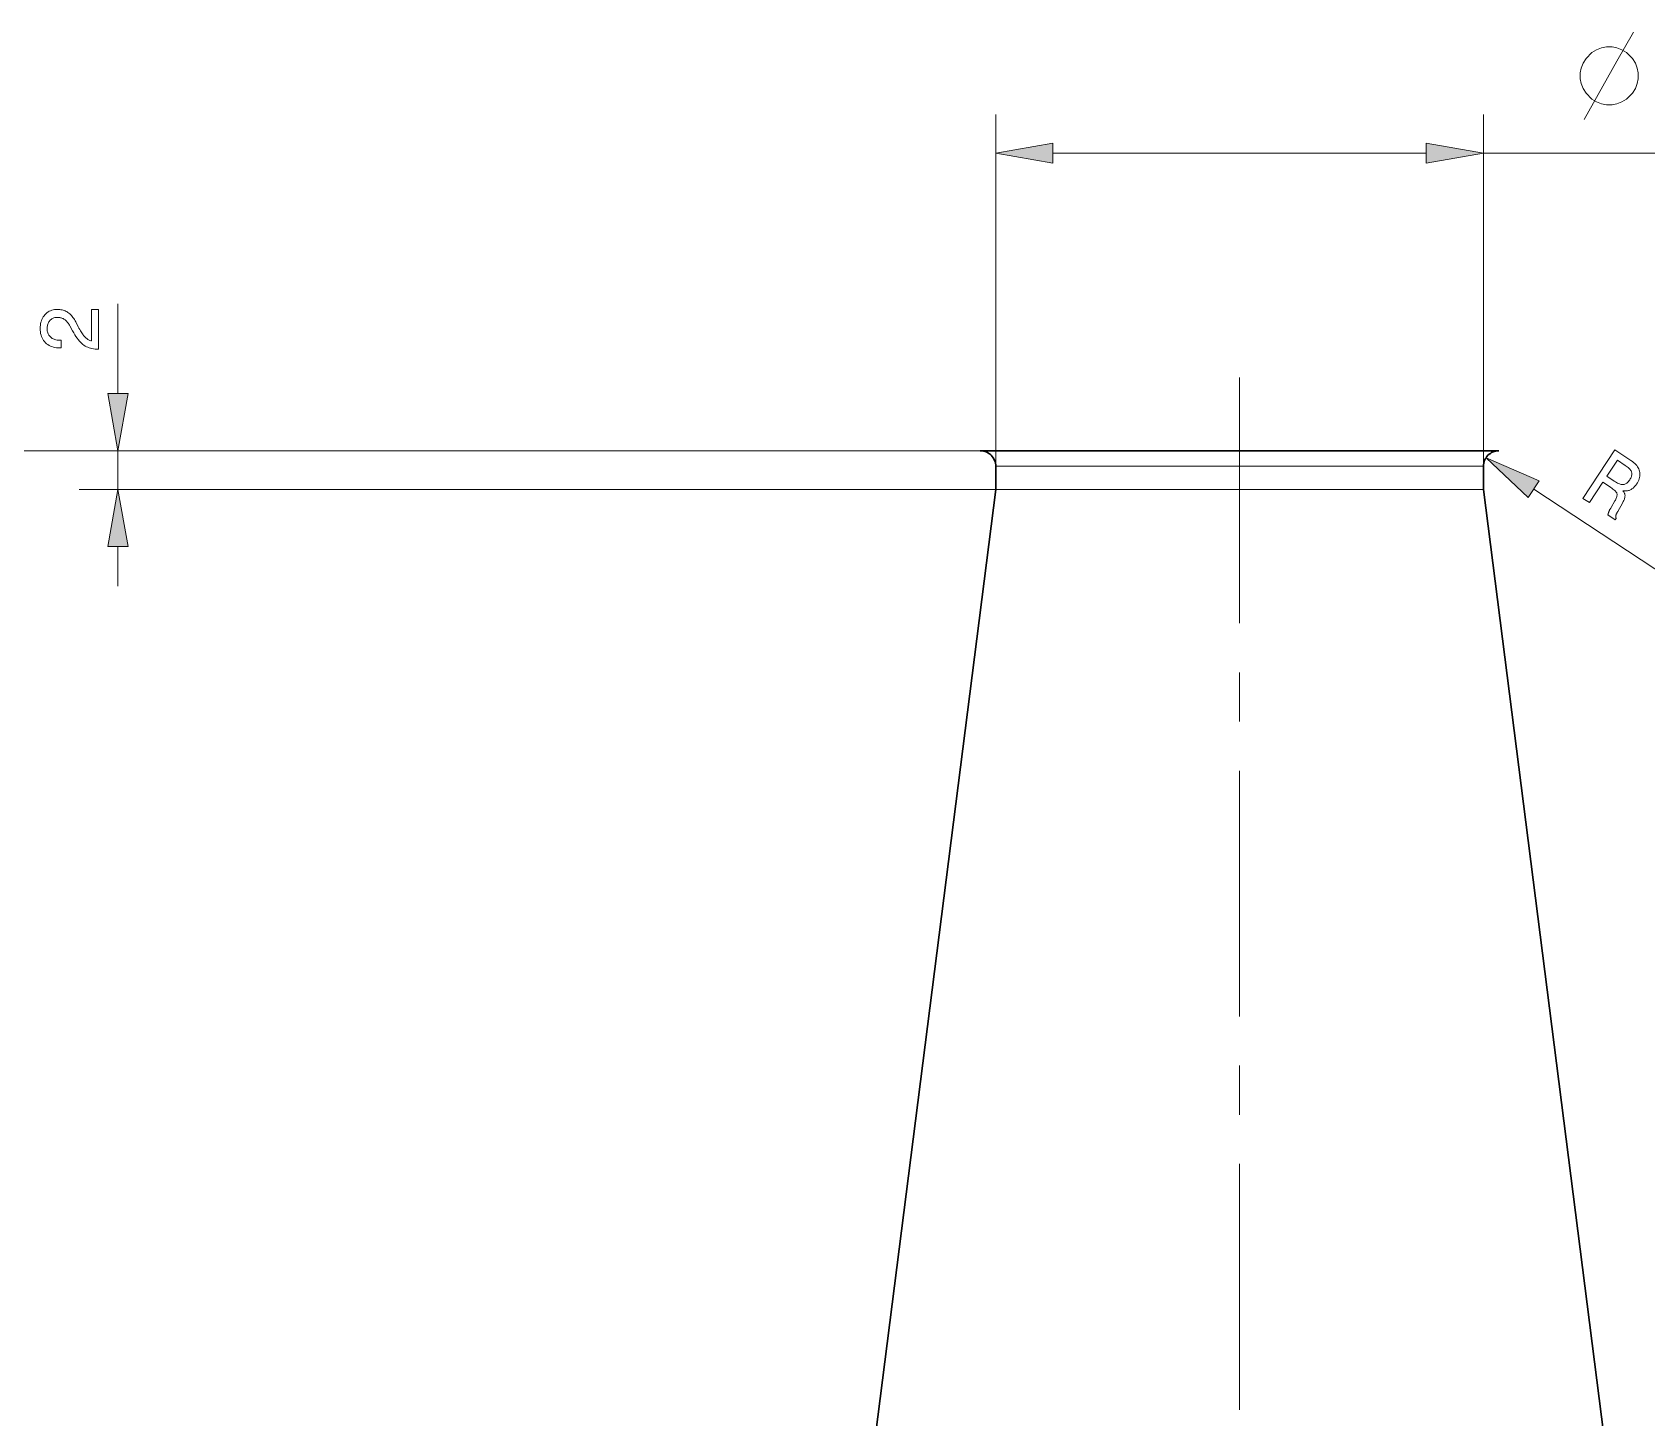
# Model space of a CAD drawing. Extents: x 5 to 409, y 5 to 583.
# Drawn here: x 70.3 to 153.7, y 389.2 to 460.8 of the extents above; entities that cross this region are included whole.
import ezdxf

# ---------------------------------------------------------------- set-up
doc = ezdxf.new("R2010")
doc.units = 0
doc.linetypes.add('CENTERX2', pattern=[20.32, 12.7, -2.54, 2.54, -2.54])
for name, color, linetype, lineweight in [('CENTERLINE', 4, 'CENTERX2', 25), ('DETAIL', 3, 'Continuous', 25), ('DIMENSIONS', 2, 'Continuous', 25), ('OUTLINE', 7, 'Continuous', 70)]:
    doc.layers.add(name, color=color, linetype=linetype, lineweight=lineweight)

msp = doc.modelspace()

# ---------------------------------------------------------------- linework, layer by layer
at = {"layer": 'CENTERLINE', "lineweight": 13}
msp.add_line((132.697, 442.944), (132.697, 187.704), dxfattribs=at)
at = {"layer": 'DETAIL', "lineweight": 13}
msp.add_line((143.755, 438.357), (120.097, 438.357), dxfattribs=at)
at = {"layer": 'DETAIL', "lineweight": 13, "ltscale": 0.038561}
msp.add_line((145.297, 438.357), (143.755, 438.357), dxfattribs=at)
at = {"layer": 'DIMENSIONS', "lineweight": 13, "ltscale": 0.454398}
for p, q in [((120.097, 438.357), (120.097, 456.533)), ((145.297, 438.357), (145.297, 456.533))]:
    msp.add_line(p, q, dxfattribs=at)
at = {"layer": 'DIMENSIONS', "lineweight": 13, "ltscale": 0.482279}
msp.add_line((123.052, 454.533), (142.343, 454.533), dxfattribs=at)
at = {"layer": 'DIMENSIONS', "lineweight": 13}
for p, q in [((145.297, 454.533), (179.073, 454.533)), ((119.297, 439.157), (52.984, 439.157)), ((119.297, 439.157), (62.055, 439.157)), ((119.297, 439.157), (72.733, 439.157)), ((120.097, 437.157), (72.733, 437.157))]:
    msp.add_line(p, q, dxfattribs=at)
at = {"layer": 'DIMENSIONS', "lineweight": 13, "ltscale": 0.116125}
msp.add_line((74.733, 442.112), (74.733, 446.757), dxfattribs=at)
at = {"layer": 'DIMENSIONS', "lineweight": 13, "ltscale": 0.05}
msp.add_line((74.733, 437.157), (74.733, 439.157), dxfattribs=at)
at = {"layer": 'DIMENSIONS', "lineweight": 13, "ltscale": 0.366083}
msp.add_line((147.897, 437.172), (160.128, 429.12), dxfattribs=at)
at = {"layer": 'DIMENSIONS', "lineweight": 13, "ltscale": 0.051139}
msp.add_line((74.733, 432.157), (74.733, 434.203), dxfattribs=at)
at = {"layer": 'DIMENSIONS', "lineweight": 13}
msp.add_lwpolyline([(150.497, 456.283), (152.197, 459.283), (153.047, 460.783)], dxfattribs=at)
for points in [[(151.947, 460.033), (151.647, 460.033), (151.397, 459.983), (151.147, 459.883), (150.897, 459.733), (150.597, 459.433), (150.447, 459.183), (150.347, 458.933), (150.297, 458.683), (150.297, 458.383), (150.347, 458.133), (150.447, 457.883), (150.597, 457.633), (150.897, 457.333), (151.147, 457.183), (151.397, 457.083), (151.647, 457.033), (151.947, 457.033), (152.197, 457.083), (152.447, 457.183), (152.697, 457.333), (152.997, 457.633), (153.147, 457.883), (153.247, 458.133), (153.297, 458.383), (153.297, 458.683), (153.247, 458.933), (153.147, 459.183), (152.997, 459.433), (152.697, 459.733), (152.447, 459.883), (152.197, 459.983)], [(123.052, 455.054), (120.097, 454.533), (123.052, 454.012)], [(142.343, 454.012), (145.297, 454.533), (142.343, 455.054)], [(73.733, 444.404), (73.72, 444.404), (73.633, 444.406), (73.548, 444.412), (73.467, 444.422), (73.388, 444.437), (73.312, 444.455), (73.239, 444.478), (73.17, 444.505), (73.103, 444.536), (73.038, 444.571), (72.977, 444.61), (72.918, 444.655), (72.858, 444.706), (72.799, 444.764), (72.74, 444.829), (72.68, 444.9), (72.621, 444.978), (72.562, 445.063), (72.503, 445.154), (72.445, 445.252), (72.386, 445.357), (72.247, 445.612), (72.222, 445.657), (72.196, 445.699), (72.169, 445.739), (72.142, 445.776), (72.115, 445.811), (72.087, 445.843), (72.058, 445.873), (72.028, 445.9), (71.998, 445.925), (71.968, 445.947), (71.936, 445.967), (71.903, 445.985), (71.87, 446.001), (71.835, 446.014), (71.799, 446.026), (71.762, 446.036), (71.724, 446.043), (71.685, 446.048), (71.645, 446.051), (71.604, 446.052), (71.557, 446.051), (71.512, 446.046), (71.469, 446.038), (71.428, 446.026), (71.389, 446.012), (71.351, 445.994), (71.315, 445.972), (71.281, 445.948), (71.249, 445.92), (71.219, 445.889), (71.191, 445.855), (71.166, 445.819), (71.144, 445.781), (71.125, 445.741), (71.109, 445.698), (71.096, 445.653), (71.086, 445.606), (71.078, 445.557), (71.074, 445.505), (71.073, 445.452), (71.074, 445.398), (71.08, 445.347), (71.089, 445.299), (71.102, 445.252), (71.119, 445.208), (71.139, 445.167), (71.163, 445.127), (71.191, 445.09), (71.223, 445.055), (71.258, 445.023), (71.297, 444.993), (71.338, 444.966), (71.382, 444.942), (71.429, 444.922), (71.478, 444.905), (71.531, 444.891), (71.586, 444.88), (71.644, 444.872), (71.705, 444.867), (71.768, 444.866), (71.804, 444.866), (71.804, 444.473), (71.743, 444.473), (71.65, 444.476), (71.561, 444.484), (71.476, 444.498), (71.395, 444.517), (71.318, 444.541), (71.245, 444.571), (71.175, 444.606), (71.11, 444.646), (71.049, 444.692), (70.991, 444.743), (70.939, 444.799), (70.892, 444.859), (70.85, 444.922), (70.814, 444.99), (70.783, 445.061), (70.759, 445.136), (70.739, 445.215), (70.725, 445.298), (70.717, 445.384), (70.714, 445.475), (70.717, 445.562), (70.724, 445.645), (70.736, 445.725), (70.754, 445.802), (70.776, 445.875), (70.803, 445.945), (70.835, 446.011), (70.872, 446.075), (70.914, 446.134), (70.961, 446.191), (71.012, 446.242), (71.066, 446.289), (71.123, 446.33), (71.183, 446.365), (71.246, 446.395), (71.312, 446.42), (71.382, 446.439), (71.454, 446.453), (71.529, 446.461), (71.608, 446.464), (71.669, 446.462), (71.729, 446.457), (71.787, 446.449), (71.844, 446.438), (71.899, 446.423), (71.952, 446.406), (72.004, 446.385), (72.055, 446.361), (72.104, 446.334), (72.151, 446.303), (72.197, 446.27), (72.242, 446.233), (72.285, 446.192), (72.327, 446.148), (72.368, 446.101), (72.408, 446.05), (72.447, 445.996), (72.484, 445.939), (72.52, 445.878), (72.555, 445.814), (72.683, 445.561), (72.72, 445.491), (72.757, 445.425), (72.793, 445.363), (72.828, 445.305), (72.862, 445.252), (72.896, 445.202), (72.928, 445.156), (72.961, 445.115), (72.992, 445.077), (73.023, 445.044), (73.053, 445.013), (73.085, 444.985), (73.117, 444.959), (73.15, 444.935), (73.183, 444.913), (73.218, 444.894), (73.253, 444.876), (73.288, 444.861), (73.325, 444.847), (73.362, 444.836), (73.362, 446.464), (73.733, 446.464)], [(74.212, 442.112), (74.733, 439.157), (75.254, 442.112)], [(150.437, 436.697), (152.084, 439.2), (152.921, 438.649), (152.992, 438.6), (153.057, 438.549), (153.116, 438.497), (153.169, 438.444), (153.217, 438.389), (153.258, 438.333), (153.293, 438.276), (153.323, 438.217), (153.347, 438.157), (153.364, 438.096), (153.376, 438.033), (153.382, 437.97), (153.381, 437.906), (153.375, 437.842), (153.362, 437.776), (153.344, 437.71), (153.319, 437.643), (153.288, 437.575), (153.251, 437.507), (153.208, 437.437), (153.181, 437.397), (153.153, 437.36), (153.123, 437.324), (153.093, 437.291), (153.062, 437.261), (153.031, 437.233), (152.998, 437.207), (152.965, 437.183), (152.93, 437.162), (152.895, 437.144), (152.859, 437.127), (152.823, 437.113), (152.785, 437.102), (152.747, 437.093), (152.709, 437.086), (152.669, 437.082), (152.629, 437.08), (152.588, 437.08), (152.546, 437.083), (152.504, 437.088), (152.525, 437.062), (152.544, 437.035), (152.56, 437.009), (152.574, 436.982), (152.586, 436.956), (152.596, 436.929), (152.603, 436.903), (152.609, 436.876), (152.612, 436.85), (152.613, 436.824), (152.611, 436.796), (152.607, 436.767), (152.6, 436.735), (152.59, 436.7), (152.578, 436.664), (152.562, 436.625), (152.545, 436.585), (152.524, 436.542), (152.501, 436.496), (152.474, 436.449), (152.233, 436.025), (152.218, 435.998), (152.204, 435.972), (152.192, 435.947), (152.181, 435.924), (152.171, 435.902), (152.162, 435.881), (152.154, 435.861), (152.148, 435.843), (152.143, 435.825), (152.139, 435.809), (152.136, 435.794), (152.135, 435.778), (152.134, 435.763), (152.134, 435.749), (152.135, 435.734), (152.137, 435.72), (152.14, 435.706), (152.144, 435.692), (152.149, 435.678), (152.155, 435.665), (152.11, 435.596), (151.731, 435.845), (151.732, 435.857), (151.733, 435.869), (151.736, 435.882), (151.739, 435.896), (151.742, 435.911), (151.746, 435.926), (151.751, 435.942), (151.757, 435.958), (151.764, 435.976), (151.771, 435.993), (151.779, 436.012), (151.788, 436.032), (151.797, 436.053), (151.808, 436.075), (151.819, 436.098), (151.832, 436.122), (151.845, 436.147), (151.859, 436.173), (151.874, 436.2), (151.89, 436.228), (152.086, 436.564), (152.113, 436.613), (152.137, 436.66), (152.157, 436.705), (152.174, 436.747), (152.186, 436.787), (152.196, 436.824), (152.201, 436.859), (152.203, 436.891), (152.201, 436.921), (152.195, 436.948), (152.184, 436.976), (152.168, 437.005), (152.145, 437.036), (152.115, 437.069), (152.08, 437.104), (152.039, 437.141), (151.991, 437.179), (151.937, 437.22), (151.877, 437.263), (151.811, 437.308), (151.467, 437.534), (150.772, 436.477)], [(148.183, 437.608), (145.429, 438.797), (147.61, 436.737)], [(152.626, 438.404), (152.217, 438.673), (151.669, 437.84), (152.055, 437.586), (152.112, 437.55), (152.168, 437.517), (152.221, 437.489), (152.271, 437.466), (152.32, 437.446), (152.366, 437.431), (152.41, 437.42), (152.452, 437.413), (152.491, 437.411), (152.529, 437.413), (152.564, 437.419), (152.599, 437.429), (152.634, 437.444), (152.667, 437.462), (152.701, 437.484), (152.733, 437.511), (152.765, 437.542), (152.796, 437.577), (152.827, 437.616), (152.857, 437.659), (152.884, 437.702), (152.907, 437.745), (152.927, 437.787), (152.942, 437.828), (152.954, 437.868), (152.961, 437.907), (152.965, 437.944), (152.964, 437.981), (152.96, 438.017), (152.952, 438.052), (152.939, 438.086), (152.922, 438.121), (152.901, 438.155), (152.875, 438.19), (152.845, 438.226), (152.81, 438.261), (152.77, 438.296), (152.727, 438.332), (152.678, 438.368)], [(75.254, 434.203), (74.733, 437.157), (74.212, 434.203)]]:
    msp.add_lwpolyline(points, close=True, dxfattribs=at)
for points in [[(123.052, 455.054), (120.097, 454.533), (123.052, 455.054), (123.052, 454.012)], [(142.343, 454.012), (145.297, 454.533), (142.343, 454.012), (142.343, 455.054)], [(74.212, 442.112), (74.733, 439.157), (74.212, 442.112), (75.254, 442.112)], [(148.183, 437.608), (145.429, 438.797), (148.183, 437.608), (147.61, 436.737)], [(75.254, 434.203), (74.733, 437.157), (75.254, 434.203), (74.212, 434.203)]]:
    msp.add_solid(points, dxfattribs=at)
at = {"layer": 'OUTLINE', "lineweight": 30}
for p, q in [((119.297, 439.157), (146.097, 439.157)), ((120.097, 437.157), (111.697, 371.157)), ((145.297, 437.157), (153.697, 371.157))]:
    msp.add_line(p, q, dxfattribs=at)
at = {"layer": 'OUTLINE', "lineweight": 30, "ltscale": 0.03}
for p, q in [((120.097, 437.157), (120.097, 438.357)), ((145.297, 437.157), (145.297, 438.357))]:
    msp.add_line(p, q, dxfattribs=at)
at = {"layer": 'OUTLINE', "lineweight": 13}
msp.add_line((143.755, 437.157), (120.097, 437.157), dxfattribs=at)
at = {"layer": 'OUTLINE', "lineweight": 13, "ltscale": 0.038561}
msp.add_line((145.297, 437.157), (143.755, 437.157), dxfattribs=at)
at = {"layer": 'OUTLINE', "lineweight": 30}
for centre, start, end in [((119.297, 438.357), 359.99999, 90), ((146.097, 438.357), 90, 180.00001)]:
    msp.add_arc(centre, 0.8, start, end, dxfattribs=at)

doc.saveas('drawing.dxf')
